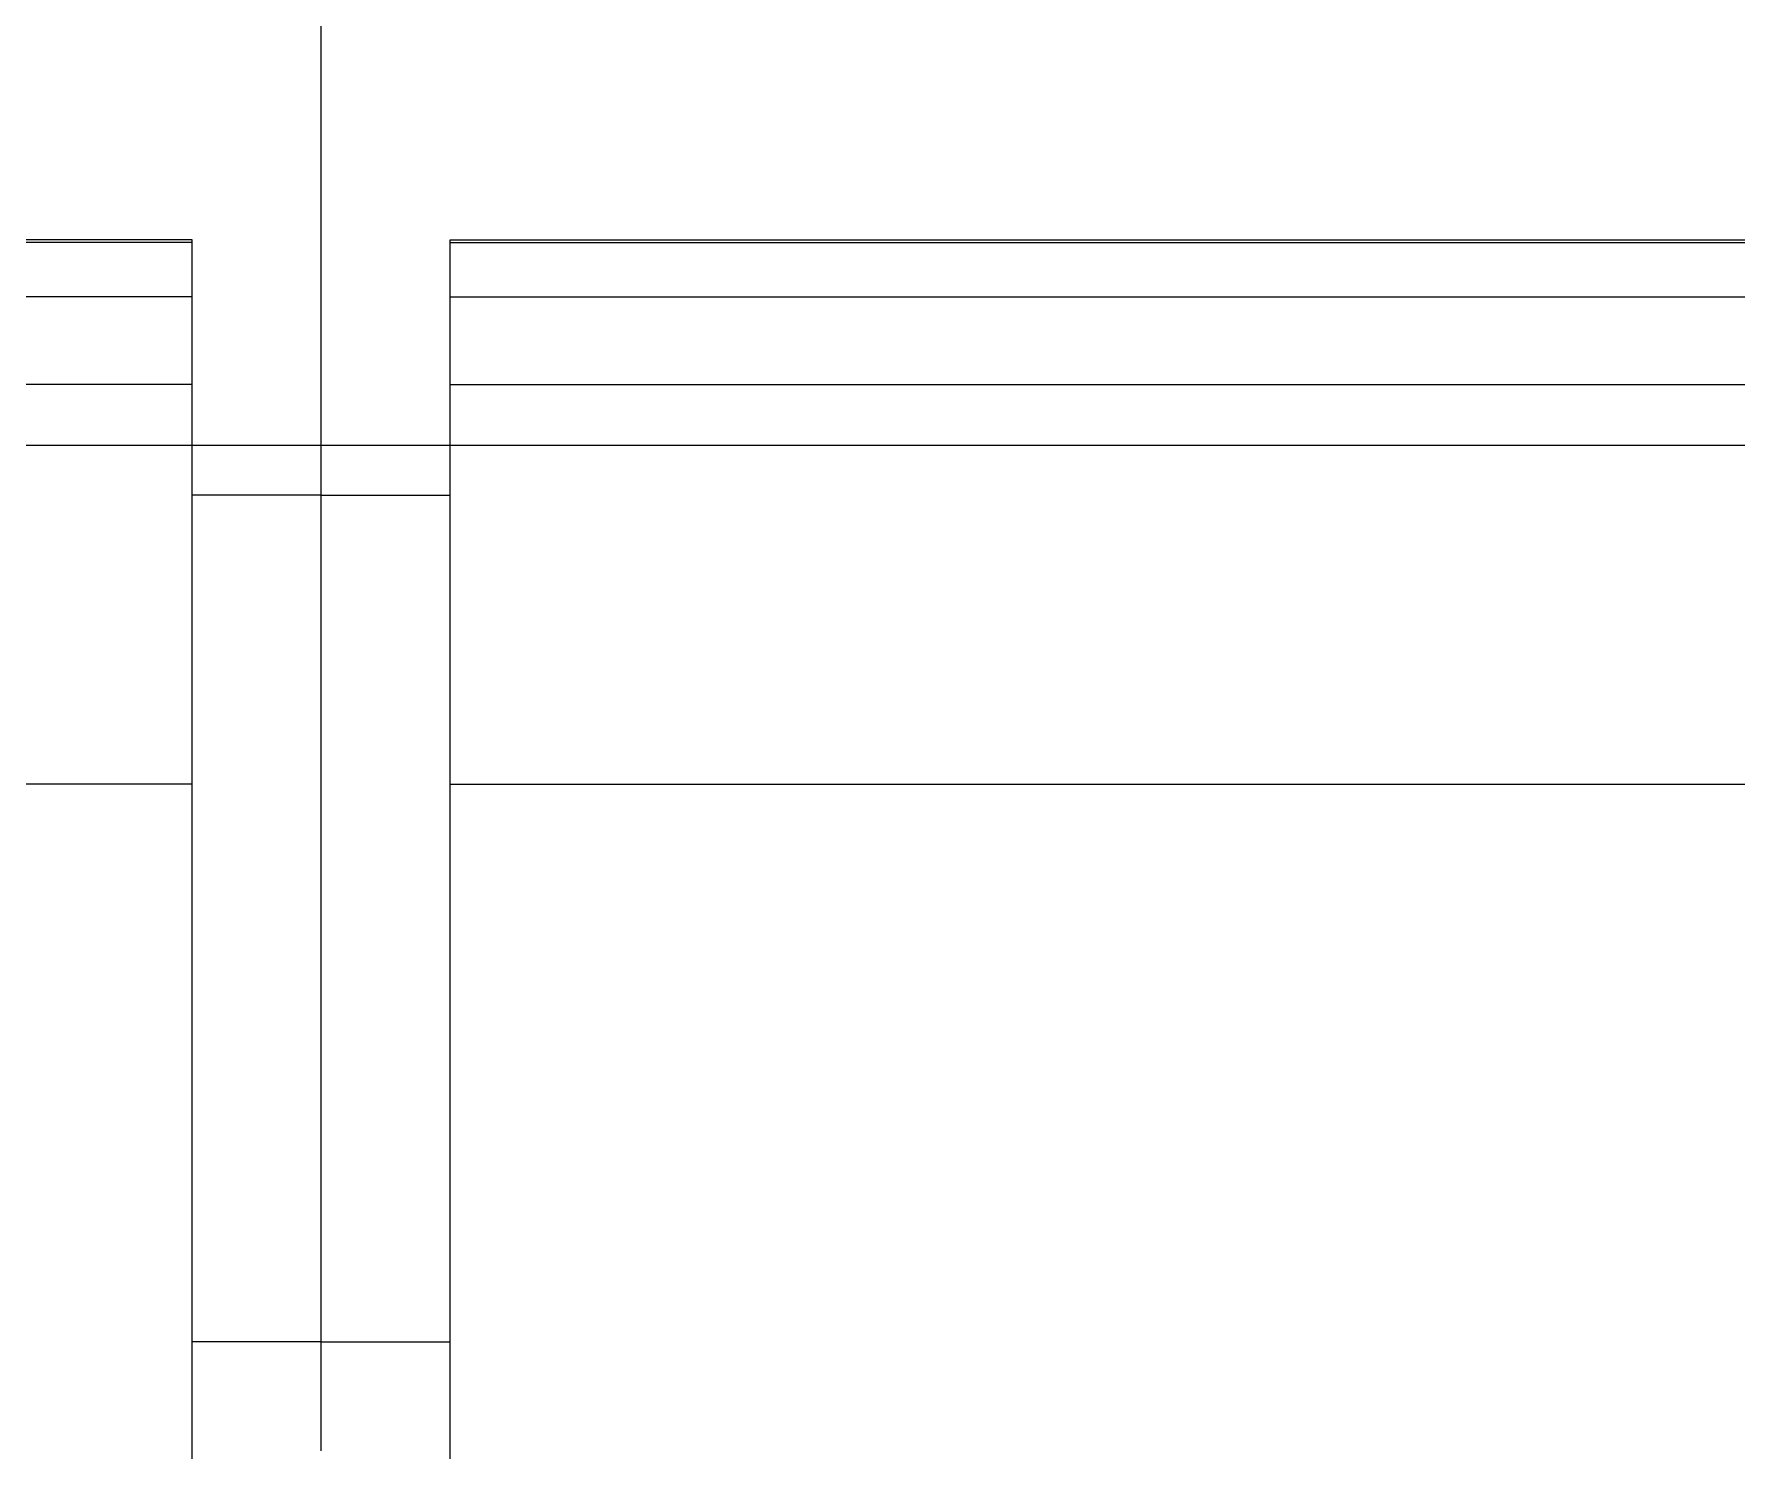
# Model space of a CAD drawing. Header units: millimetres. Extents: x -46169 to 237885, y -84465 to 18123.
# Drawn here: x 169722.6 to 170046, y -80473.6 to -80204.5 of the extents above; entities that cross this region are included whole.
import ezdxf

# ---------------------------------------------------------------- set-up
doc = ezdxf.new("R2010")
doc.units = ezdxf.units.MM
doc.header["$MEASUREMENT"] = 0
doc.linetypes.add('Wipeout_Contour', pattern=[1000, 0, -1000])
doc.layers.add('0_Pen_No__85', color=8, linetype='Continuous', lineweight=20)
doc.layers.add('New_A-35-M_FFE_Fixed_Pen_No__1', color=7, linetype='Continuous', lineweight=13)
doc.layers.add('New_A-35-M_FFE_Fixed', color=7, linetype='Continuous')

# ---------------------------------------------------------------- blocks, each defined once
blk = doc.blocks.new('Section Elem_137_3', base_point=(129666.67, -84332.61))
at = {"color": 254, "linetype": 'Wipeout_Contour', "lineweight": 0, "ltscale": 752056.137488}
blk.add_wipeout([(169777.11, -80189.27), (169777.11, -80204.54), (170327.11, -80204.54), (170327.11, -80189.27)], dxfattribs=at).dxf.layer = 'New_A-35-M_FFE_Fixed'
at = {"color": 254, "linetype": 'Wipeout_Contour', "lineweight": 0, "ltscale": 752136.261034}
blk.add_wipeout([(170302.61, -80243.61), (169801.61, -80243.61), (169801.61, -80244.13), (170302.61, -80244.13)], dxfattribs=at).dxf.layer = 'New_A-35-M_FFE_Fixed'
at = {"color": 254, "linetype": 'Wipeout_Contour', "lineweight": 0, "ltscale": 752155.152767}
blk.add_wipeout([(170302.61, -80254.45), (169801.61, -80254.45), (169801.61, -80255.42), (170302.61, -80255.42)], dxfattribs=at).dxf.layer = 'New_A-35-M_FFE_Fixed'
at = {"color": 254, "linetype": 'Wipeout_Contour', "lineweight": 0, "ltscale": 752175.826725}
blk.add_wipeout([(170302.61, -80265.7), (169801.61, -80265.7), (169801.61, -80268.38), (170302.61, -80268.38)], dxfattribs=at).dxf.layer = 'New_A-35-M_FFE_Fixed'
at = {"color": 254, "linetype": 'Wipeout_Contour', "lineweight": 0, "ltscale": 1128736.32701119}
blk.add_wipeout([(170302.61, -80346.96), (169801.61, -80346.96), (169801.61, -80503.33), (169831.61, -80503.33), (170272.61, -80503.33), (170302.61, -80503.33)], dxfattribs=at).dxf.layer = 'New_A-35-M_FFE_Fixed'
at = {"color": 254, "linetype": 'Wipeout_Contour', "lineweight": 0, "ltscale": 752159.897952}
blk.add_wipeout([(170302.61, -80256.82), (169801.61, -80256.82), (169801.61, -80258.61), (170302.61, -80258.61)], dxfattribs=at).dxf.layer = 'New_A-35-M_FFE_Fixed'
at = {"color": 254, "linetype": 'Wipeout_Contour', "lineweight": 0, "ltscale": 752247.521461}
blk.add_wipeout([(169801.61, -80271.08), (169801.61, -80346.96), (170302.61, -80346.96), (170302.61, -80271.08)], dxfattribs=at).dxf.layer = 'New_A-35-M_FFE_Fixed'
at = {"color": 254, "linetype": 'Wipeout_Contour', "lineweight": 0, "ltscale": 751386.574214}
blk.add_wipeout([(169777.11, -80351.09), (169777.11, -80371.46), (169801.61, -80371.46), (169801.61, -80351.09)], dxfattribs=at).dxf.layer = 'New_A-35-M_FFE_Fixed'
at = {"color": 254, "linetype": 'Wipeout_Contour', "lineweight": 0, "ltscale": 751456.637944}
blk.add_wipeout([(169777.11, -80391.97), (169777.11, -80412.46), (169801.61, -80412.46), (169801.61, -80391.97)], dxfattribs=at).dxf.layer = 'New_A-35-M_FFE_Fixed'
at = {"color": 254, "linetype": 'Wipeout_Contour', "lineweight": 0, "ltscale": 751572.897048}
blk.add_wipeout([(169777.11, -80466.62), (169777.11, -80473.58), (169801.61, -80473.58), (169801.61, -80466.62)], dxfattribs=at).dxf.layer = 'New_A-35-M_FFE_Fixed'
at = {"color": 254, "linetype": 'Wipeout_Contour', "lineweight": 0, "ltscale": 752157.171815}
blk.add_wipeout([(170302.61, -80255.42), (169801.61, -80255.42), (169801.61, -80256.82), (170302.61, -80256.82)], dxfattribs=at).dxf.layer = 'New_A-35-M_FFE_Fixed'
at = {"color": 254, "linetype": 'Wipeout_Contour', "lineweight": 0, "ltscale": 752163.242809}
blk.add_wipeout([(170302.61, -80258.61), (169801.61, -80258.61), (169801.61, -80260.74), (170302.61, -80260.74)], dxfattribs=at).dxf.layer = 'New_A-35-M_FFE_Fixed'
at = {"color": 254, "linetype": 'Wipeout_Contour', "lineweight": 0, "ltscale": 752180.417335}
blk.add_wipeout([(170302.61, -80268.38), (169801.61, -80268.38), (169801.61, -80271.08), (170302.61, -80271.08)], dxfattribs=at).dxf.layer = 'New_A-35-M_FFE_Fixed'
at = {"color": 254, "linetype": 'Wipeout_Contour', "lineweight": 0, "ltscale": 751284.647439}
blk.add_wipeout([(169777.11, -80311.28), (169801.61, -80311.28), (169801.61, -80292.11), (169777.11, -80292.11)], dxfattribs=at).dxf.layer = 'New_A-35-M_FFE_Fixed'
at = {"color": 254, "linetype": 'Wipeout_Contour', "lineweight": 0, "ltscale": 751421.550544}
blk.add_wipeout([(169777.11, -80371.46), (169777.11, -80391.97), (169801.61, -80391.97), (169801.61, -80371.46)], dxfattribs=at).dxf.layer = 'New_A-35-M_FFE_Fixed'
at = {"color": 254, "linetype": 'Wipeout_Contour', "lineweight": 0, "ltscale": 751561.019806}
blk.add_wipeout([(169777.11, -80459.71), (169777.11, -80466.62), (169801.61, -80466.62), (169801.61, -80459.71)], dxfattribs=at).dxf.layer = 'New_A-35-M_FFE_Fixed'
at = {"color": 254, "linetype": 'Wipeout_Contour', "lineweight": 0, "ltscale": 752145.518396}
blk.add_wipeout([(169801.61, -80244.13), (169801.61, -80254.45), (170302.61, -80254.45), (170302.61, -80244.13)], dxfattribs=at).dxf.layer = 'New_A-35-M_FFE_Fixed'
at = {"color": 254, "linetype": 'Wipeout_Contour', "lineweight": 0, "ltscale": 752167.097962}
blk.add_wipeout([(169801.61, -80260.74), (169801.61, -80263.13), (170302.61, -80263.13), (170302.61, -80260.74)], dxfattribs=at).dxf.layer = 'New_A-35-M_FFE_Fixed'
at = {"color": 254, "linetype": 'Wipeout_Contour', "lineweight": 0, "ltscale": 751317.892172}
blk.add_wipeout([(169777.11, -80311.28), (169777.11, -80330.99), (169801.61, -80330.99), (169801.61, -80311.28)], dxfattribs=at).dxf.layer = 'New_A-35-M_FFE_Fixed'
at = {"color": 254, "linetype": 'Wipeout_Contour', "lineweight": 0, "ltscale": 751549.244261}
blk.add_wipeout([(169777.11, -80452.87), (169777.11, -80459.71), (169801.61, -80459.71), (169801.61, -80452.87)], dxfattribs=at).dxf.layer = 'New_A-35-M_FFE_Fixed'
at = {"color": 254, "linetype": 'Wipeout_Contour', "lineweight": 0, "ltscale": 752171.338424}
blk.add_wipeout([(170302.61, -80263.13), (169801.61, -80263.13), (169801.61, -80265.7), (170302.61, -80265.7)], dxfattribs=at).dxf.layer = 'New_A-35-M_FFE_Fixed'
at = {"color": 254, "linetype": 'Wipeout_Contour', "lineweight": 0, "ltscale": 939203.206996}
blk.add_wipeout([(169801.61, -80330.99), (169777.11, -80330.99), (169777.11, -80351.09), (169801.61, -80351.09), (169801.61, -80346.96)], dxfattribs=at).dxf.layer = 'New_A-35-M_FFE_Fixed'
at = {"color": 254, "linetype": 'Wipeout_Contour', "lineweight": 0, "ltscale": 751526.203151}
blk.add_wipeout([(169777.11, -80432.81), (169777.11, -80452.87), (169801.61, -80452.87), (169801.61, -80432.81)], dxfattribs=at).dxf.layer = 'New_A-35-M_FFE_Fixed'
at = {"layer": 'New_A-35-M_FFE_Fixed_Pen_No__1', "linetype": 'Continuous'}
for p, q in [((169801.61, -80346.96), (170302.61, -80346.96)), ((169777.11, -80452.87), (169801.61, -80452.87))]:
    blk.add_line(p, q, dxfattribs=at)
at = {"color": 254, "linetype": 'Wipeout_Contour', "lineweight": 0, "ltscale": 751207.563205}
blk.add_wipeout([(169801.61, -80249.35), (169777.11, -80249.35), (169777.11, -80263.87), (169801.61, -80263.87)], dxfattribs=at).dxf.layer = 'New_A-35-M_FFE_Fixed'
at = {"color": 254, "linetype": 'Wipeout_Contour', "lineweight": 0, "ltscale": 751491.600538}
blk.add_wipeout([(169777.11, -80432.81), (169801.61, -80432.81), (169801.61, -80412.46), (169777.11, -80412.46)], dxfattribs=at).dxf.layer = 'New_A-35-M_FFE_Fixed'
at = {"layer": 'New_A-35-M_FFE_Fixed_Pen_No__1', "linetype": 'Continuous'}
for p, q in [((169801.61, -80254.45), (170302.61, -80254.45)), ((169801.61, -80255.42), (169801.61, -80254.45)), ((169801.61, -80256.82), (169801.61, -80255.42)), ((169801.61, -80258.61), (169801.61, -80256.82)), ((169801.61, -80260.74), (169801.61, -80258.61)), ((169801.61, -80503.33), (169801.61, -80346.96))]:
    blk.add_line(p, q, dxfattribs=at)
at = {"color": 254, "linetype": 'Wipeout_Contour', "lineweight": 0, "ltscale": 1880342.780963753}
blk.add_wipeout([(169777.11, -80234.61), (169777.11, -80249.35), (169801.61, -80249.35), (169801.61, -80244.13), (169801.61, -80243.61), (170302.61, -80243.61), (170302.61, -80244.13), (170302.61, -80249.35), (170327.11, -80249.35), (170327.11, -80234.61)], dxfattribs=at).dxf.layer = 'New_A-35-M_FFE_Fixed'
at = {"color": 254, "linetype": 'Wipeout_Contour', "lineweight": 0, "ltscale": 939048.400884}
blk.add_wipeout([(169801.61, -80263.87), (169777.11, -80263.87), (169777.11, -80278.13), (169801.61, -80278.13), (169801.61, -80265.7)], dxfattribs=at).dxf.layer = 'New_A-35-M_FFE_Fixed'
at = {"layer": 'New_A-35-M_FFE_Fixed_Pen_No__1', "linetype": 'Continuous'}
for p, q in [((169801.61, -80243.61), (170302.61, -80243.61)), ((169801.61, -80244.13), (169801.61, -80243.61)), ((169801.61, -80244.13), (170302.61, -80244.13)), ((169801.61, -80254.45), (169801.61, -80244.13)), ((169801.61, -80263.13), (169801.61, -80260.74)), ((169801.61, -80265.7), (169801.61, -80263.13)), ((169801.61, -80268.38), (169801.61, -80265.7)), ((169801.61, -80271.08), (169801.61, -80268.38)), ((169801.61, -80271.08), (170302.61, -80271.08))]:
    blk.add_line(p, q, dxfattribs=at)
at = {"color": 254, "linetype": 'Wipeout_Contour', "lineweight": 0, "ltscale": 752107.725258}
blk.add_wipeout([(170327.11, -80234.61), (170327.11, -80219.66), (169777.11, -80219.66), (169777.11, -80234.61)], dxfattribs=at).dxf.layer = 'New_A-35-M_FFE_Fixed'
at = {"color": 254, "linetype": 'Wipeout_Contour', "lineweight": 0, "ltscale": 939081.547423}
blk.add_wipeout([(169777.11, -80292.11), (169801.61, -80292.11), (169801.61, -80286.31), (169801.61, -80278.13), (169777.11, -80278.13)], dxfattribs=at).dxf.layer = 'New_A-35-M_FFE_Fixed'
at = {"layer": 'New_A-35-M_FFE_Fixed_Pen_No__1', "linetype": 'Continuous'}
for p, q in [((169801.61, -80346.96), (169801.61, -80271.08)), ((169777.11, -80292.11), (169801.61, -80292.11))]:
    blk.add_line(p, q, dxfattribs=at)
at = {"color": 254, "linetype": 'Wipeout_Contour', "lineweight": 0, "ltscale": 752082.067237}
blk.add_wipeout([(169777.11, -80219.66), (170327.11, -80219.66), (170327.11, -80204.54), (169777.11, -80204.54)], dxfattribs=at).dxf.layer = 'New_A-35-M_FFE_Fixed'
blk = doc.blocks.new('Section Elem_150_3', base_point=(129666.67, -84332.61))
at = {"color": 254, "linetype": 'Wipeout_Contour', "lineweight": 0, "ltscale": 750147.238624}
blk.add_wipeout([(169251.61, -80243.61), (169251.61, -80244.13), (169752.61, -80244.13), (169752.61, -80243.61)], dxfattribs=at).dxf.layer = 'New_A-35-M_FFE_Fixed'
at = {"color": 254, "linetype": 'Wipeout_Contour', "lineweight": 0, "ltscale": 750166.180487}
blk.add_wipeout([(169251.61, -80254.45), (169251.61, -80255.42), (169752.61, -80255.42), (169752.61, -80254.45)], dxfattribs=at).dxf.layer = 'New_A-35-M_FFE_Fixed'
at = {"color": 254, "linetype": 'Wipeout_Contour', "lineweight": 0, "ltscale": 750186.909219}
blk.add_wipeout([(169251.61, -80265.7), (169251.61, -80268.38), (169752.61, -80268.38), (169752.61, -80265.7)], dxfattribs=at).dxf.layer = 'New_A-35-M_FFE_Fixed'
at = {"color": 254, "linetype": 'Wipeout_Contour', "lineweight": 0, "ltscale": 750457.83629}
blk.add_wipeout([(169251.61, -80346.96), (169251.61, -80503.33), (169752.61, -80503.33), (169752.61, -80346.96)], dxfattribs=at).dxf.layer = 'New_A-35-M_FFE_Fixed'
at = {"color": 254, "linetype": 'Wipeout_Contour', "lineweight": 0, "ltscale": 750170.938212}
blk.add_wipeout([(169251.61, -80256.82), (169251.61, -80258.61), (169752.61, -80258.61), (169752.61, -80256.82)], dxfattribs=at).dxf.layer = 'New_A-35-M_FFE_Fixed'
at = {"color": 254, "linetype": 'Wipeout_Contour', "lineweight": 0, "ltscale": 750258.793997}
blk.add_wipeout([(169251.61, -80346.96), (169752.61, -80346.96), (169752.61, -80271.08), (169251.61, -80271.08)], dxfattribs=at).dxf.layer = 'New_A-35-M_FFE_Fixed'
at = {"color": 254, "linetype": 'Wipeout_Contour', "lineweight": 0, "ltscale": 751297.996318}
blk.add_wipeout([(169752.61, -80371.46), (169777.11, -80371.46), (169777.11, -80351.09), (169752.61, -80351.09)], dxfattribs=at).dxf.layer = 'New_A-35-M_FFE_Fixed'
at = {"color": 254, "linetype": 'Wipeout_Contour', "lineweight": 0, "ltscale": 751368.068324}
blk.add_wipeout([(169752.61, -80412.46), (169777.11, -80412.46), (169777.11, -80391.97), (169752.61, -80391.97)], dxfattribs=at).dxf.layer = 'New_A-35-M_FFE_Fixed'
at = {"color": 254, "linetype": 'Wipeout_Contour', "lineweight": 0, "ltscale": 751484.341134}
blk.add_wipeout([(169752.61, -80473.58), (169777.11, -80473.58), (169777.11, -80466.62), (169752.61, -80466.62)], dxfattribs=at).dxf.layer = 'New_A-35-M_FFE_Fixed'
at = {"color": 254, "linetype": 'Wipeout_Contour', "lineweight": 0, "ltscale": 750168.204864}
blk.add_wipeout([(169251.61, -80255.42), (169251.61, -80256.82), (169752.61, -80256.82), (169752.61, -80255.42)], dxfattribs=at).dxf.layer = 'New_A-35-M_FFE_Fixed'
at = {"color": 254, "linetype": 'Wipeout_Contour', "lineweight": 0, "ltscale": 750174.291952}
blk.add_wipeout([(169251.61, -80258.61), (169251.61, -80260.74), (169752.61, -80260.74), (169752.61, -80258.61)], dxfattribs=at).dxf.layer = 'New_A-35-M_FFE_Fixed'
at = {"color": 254, "linetype": 'Wipeout_Contour', "lineweight": 0, "ltscale": 750191.512034}
blk.add_wipeout([(169251.61, -80268.38), (169251.61, -80271.08), (169752.61, -80271.08), (169752.61, -80268.38)], dxfattribs=at).dxf.layer = 'New_A-35-M_FFE_Fixed'
at = {"color": 254, "linetype": 'Wipeout_Contour', "lineweight": 0, "ltscale": 751196.057562}
blk.add_wipeout([(169777.11, -80292.11), (169752.61, -80292.11), (169752.61, -80311.28), (169777.11, -80311.28)], dxfattribs=at).dxf.layer = 'New_A-35-M_FFE_Fixed'
at = {"color": 254, "linetype": 'Wipeout_Contour', "lineweight": 0, "ltscale": 751332.976771}
blk.add_wipeout([(169777.11, -80371.46), (169752.61, -80371.46), (169752.61, -80391.97), (169777.11, -80391.97)], dxfattribs=at).dxf.layer = 'New_A-35-M_FFE_Fixed'
at = {"color": 254, "linetype": 'Wipeout_Contour', "lineweight": 0, "ltscale": 751472.46247}
blk.add_wipeout([(169752.61, -80466.62), (169777.11, -80466.62), (169777.11, -80459.71), (169752.61, -80459.71)], dxfattribs=at).dxf.layer = 'New_A-35-M_FFE_Fixed'
at = {"layer": 'New_A-35-M_FFE_Fixed_Pen_No__1', "linetype": 'Continuous'}
for p, q in [((169777.11, -80391.97), (169777.11, -80371.46)), ((169777.11, -80473.58), (169777.11, -80466.62))]:
    blk.add_line(p, q, dxfattribs=at)
at = {"color": 254, "linetype": 'Wipeout_Contour', "lineweight": 0, "ltscale": 750156.52053}
blk.add_wipeout([(169251.61, -80244.13), (169251.61, -80254.45), (169752.61, -80254.45), (169752.61, -80244.13)], dxfattribs=at).dxf.layer = 'New_A-35-M_FFE_Fixed'
at = {"color": 254, "linetype": 'Wipeout_Contour', "lineweight": 0, "ltscale": 750178.157335}
blk.add_wipeout([(169251.61, -80260.74), (169251.61, -80263.13), (169752.61, -80263.13), (169752.61, -80260.74)], dxfattribs=at).dxf.layer = 'New_A-35-M_FFE_Fixed'
at = {"color": 254, "linetype": 'Wipeout_Contour', "lineweight": 0, "ltscale": 751229.306205}
blk.add_wipeout([(169752.61, -80330.99), (169777.11, -80330.99), (169777.11, -80311.28), (169752.61, -80311.28)], dxfattribs=at).dxf.layer = 'New_A-35-M_FFE_Fixed'
at = {"color": 254, "linetype": 'Wipeout_Contour', "lineweight": 0, "ltscale": 751460.68553}
blk.add_wipeout([(169752.61, -80459.71), (169777.11, -80459.71), (169777.11, -80452.87), (169752.61, -80452.87)], dxfattribs=at).dxf.layer = 'New_A-35-M_FFE_Fixed'
at = {"layer": 'New_A-35-M_FFE_Fixed_Pen_No__1', "linetype": 'Continuous'}
blk.add_line((169777.11, -80466.62), (169777.11, -80459.71), dxfattribs=at)
at = {"color": 254, "linetype": 'Wipeout_Contour', "lineweight": 0, "ltscale": 750182.409029}
blk.add_wipeout([(169251.61, -80263.13), (169251.61, -80265.7), (169752.61, -80265.7), (169752.61, -80263.13)], dxfattribs=at).dxf.layer = 'New_A-35-M_FFE_Fixed'
at = {"color": 254, "linetype": 'Wipeout_Contour', "lineweight": 0, "ltscale": 939071.23844}
blk.add_wipeout([(169752.61, -80351.09), (169777.11, -80351.09), (169777.11, -80330.99), (169752.61, -80330.99), (169752.61, -80346.96)], dxfattribs=at).dxf.layer = 'New_A-35-M_FFE_Fixed'
at = {"color": 254, "linetype": 'Wipeout_Contour', "lineweight": 0, "ltscale": 751437.641678}
blk.add_wipeout([(169777.11, -80432.81), (169752.61, -80432.81), (169752.61, -80452.87), (169777.11, -80452.87)], dxfattribs=at).dxf.layer = 'New_A-35-M_FFE_Fixed'
at = {"layer": 'New_A-35-M_FFE_Fixed_Pen_No__1', "linetype": 'Continuous'}
for p, q in [((169777.11, -80330.99), (169777.11, -80311.28)), ((169777.11, -80351.09), (169777.11, -80330.99)), ((169752.61, -80346.96), (169251.61, -80346.96)), ((169777.11, -80371.46), (169777.11, -80351.09)), ((169777.11, -80452.87), (169752.61, -80452.87)), ((169777.11, -80459.71), (169777.11, -80452.87))]:
    blk.add_line(p, q, dxfattribs=at)
at = {"color": 254, "linetype": 'Wipeout_Contour', "lineweight": 0, "ltscale": 751118.964169}
blk.add_wipeout([(169752.61, -80249.35), (169752.61, -80263.87), (169777.11, -80263.87), (169777.11, -80249.35)], dxfattribs=at).dxf.layer = 'New_A-35-M_FFE_Fixed'
at = {"color": 254, "linetype": 'Wipeout_Contour', "lineweight": 0, "ltscale": 751403.035033}
blk.add_wipeout([(169752.61, -80432.81), (169777.11, -80432.81), (169777.11, -80412.46), (169752.61, -80412.46)], dxfattribs=at).dxf.layer = 'New_A-35-M_FFE_Fixed'
at = {"layer": 'New_A-35-M_FFE_Fixed_Pen_No__1', "linetype": 'Continuous'}
for p, q in [((169752.61, -80254.45), (169251.61, -80254.45)), ((169752.61, -80255.42), (169752.61, -80254.45)), ((169752.61, -80256.82), (169752.61, -80255.42)), ((169752.61, -80258.61), (169752.61, -80256.82)), ((169752.61, -80260.74), (169752.61, -80258.61)), ((169752.61, -80503.33), (169752.61, -80346.96)), ((169777.11, -80412.46), (169777.11, -80391.97)), ((169777.11, -80432.81), (169777.11, -80412.46)), ((169777.11, -80452.87), (169777.11, -80432.81))]:
    blk.add_line(p, q, dxfattribs=at)
at = {"color": 254, "linetype": 'Wipeout_Contour', "lineweight": 0, "ltscale": 1500296.263824254}
blk.add_wipeout([(169227.11, -80234.61), (169227.11, -80249.35), (169251.61, -80249.35), (169251.61, -80243.61), (169752.61, -80243.61), (169752.61, -80249.35), (169777.11, -80249.35), (169777.11, -80234.61)], dxfattribs=at).dxf.layer = 'New_A-35-M_FFE_Fixed'
at = {"color": 254, "linetype": 'Wipeout_Contour', "lineweight": 0, "ltscale": 1126692.941827037}
blk.add_wipeout([(169752.61, -80268.38), (169752.61, -80271.08), (169752.61, -80278.13), (169777.11, -80278.13), (169777.11, -80263.87), (169752.61, -80263.87)], dxfattribs=at).dxf.layer = 'New_A-35-M_FFE_Fixed'
at = {"layer": 'New_A-35-M_FFE_Fixed_Pen_No__1', "linetype": 'Continuous'}
for p, q in [((169752.61, -80243.61), (169251.61, -80243.61)), ((169752.61, -80244.13), (169251.61, -80244.13)), ((169752.61, -80244.13), (169752.61, -80243.61)), ((169752.61, -80254.45), (169752.61, -80244.13)), ((169777.11, -80263.87), (169777.11, -80249.35)), ((169752.61, -80263.13), (169752.61, -80260.74)), ((169752.61, -80265.7), (169752.61, -80263.13)), ((169752.61, -80268.38), (169752.61, -80265.7)), ((169752.61, -80271.08), (169251.61, -80271.08)), ((169752.61, -80271.08), (169752.61, -80268.38))]:
    blk.add_line(p, q, dxfattribs=at)
at = {"color": 254, "linetype": 'Wipeout_Contour', "lineweight": 0, "ltscale": 750118.62735}
blk.add_wipeout([(169227.11, -80234.61), (169777.11, -80234.61), (169777.11, -80219.66), (169227.11, -80219.66)], dxfattribs=at).dxf.layer = 'New_A-35-M_FFE_Fixed'
at = {"color": 254, "linetype": 'Wipeout_Contour', "lineweight": 0, "ltscale": 938949.561583}
blk.add_wipeout([(169777.11, -80278.13), (169752.61, -80278.13), (169752.61, -80286.31), (169752.61, -80292.11), (169777.11, -80292.11)], dxfattribs=at).dxf.layer = 'New_A-35-M_FFE_Fixed'
at = {"layer": 'New_A-35-M_FFE_Fixed_Pen_No__1', "linetype": 'Continuous'}
for p, q in [((169777.11, -80249.35), (169777.11, -80234.61)), ((169777.11, -80278.13), (169777.11, -80263.87)), ((169752.61, -80346.96), (169752.61, -80271.08)), ((169777.11, -80292.11), (169777.11, -80278.13)), ((169777.11, -80292.11), (169752.61, -80292.11)), ((169777.11, -80311.28), (169777.11, -80292.11))]:
    blk.add_line(p, q, dxfattribs=at)
at = {"color": 254, "linetype": 'Wipeout_Contour', "lineweight": 0, "ltscale": 750092.90129}
blk.add_wipeout([(169777.11, -80204.54), (169227.11, -80204.54), (169227.11, -80219.66), (169777.11, -80219.66)], dxfattribs=at).dxf.layer = 'New_A-35-M_FFE_Fixed'
at = {"layer": 'New_A-35-M_FFE_Fixed_Pen_No__1', "linetype": 'Continuous'}
for p, q in [((169777.11, -80204.54), (169777.11, -80189.27)), ((169777.11, -80219.66), (169777.11, -80204.54)), ((169777.11, -80234.61), (169777.11, -80219.66))]:
    blk.add_line(p, q, dxfattribs=at)
blk = doc.blocks.new('I-06 Lecture Theatre Elevation_STORY_MARKER', base_point=(129666.67, -84332.61))
at = {"layer": '0_Pen_No__85', "linetype": 'Continuous'}
blk.add_line((164194, -80282.61), (177009.41, -80282.61), dxfattribs=at)

msp = doc.modelspace()

# ---------------------------------------------------------------- block references
at = {"layer": 'New_A-35-M_FFE_Fixed'}
msp.add_blockref('Section Elem_137_3', (129666.67, -84332.61), dxfattribs=at)

# ---------------------------------------------------------------- next in the draw order: block references
msp.add_blockref('Section Elem_150_3', (129666.67, -84332.61), dxfattribs=at)

# ---------------------------------------------------------------- next in the draw order: block references
at = {"linetype": 'Continuous', "lineweight": 0}
msp.add_blockref('I-06 Lecture Theatre Elevation_STORY_MARKER', (129666.67, -84332.61), dxfattribs=at)

doc.saveas('drawing.dxf')
